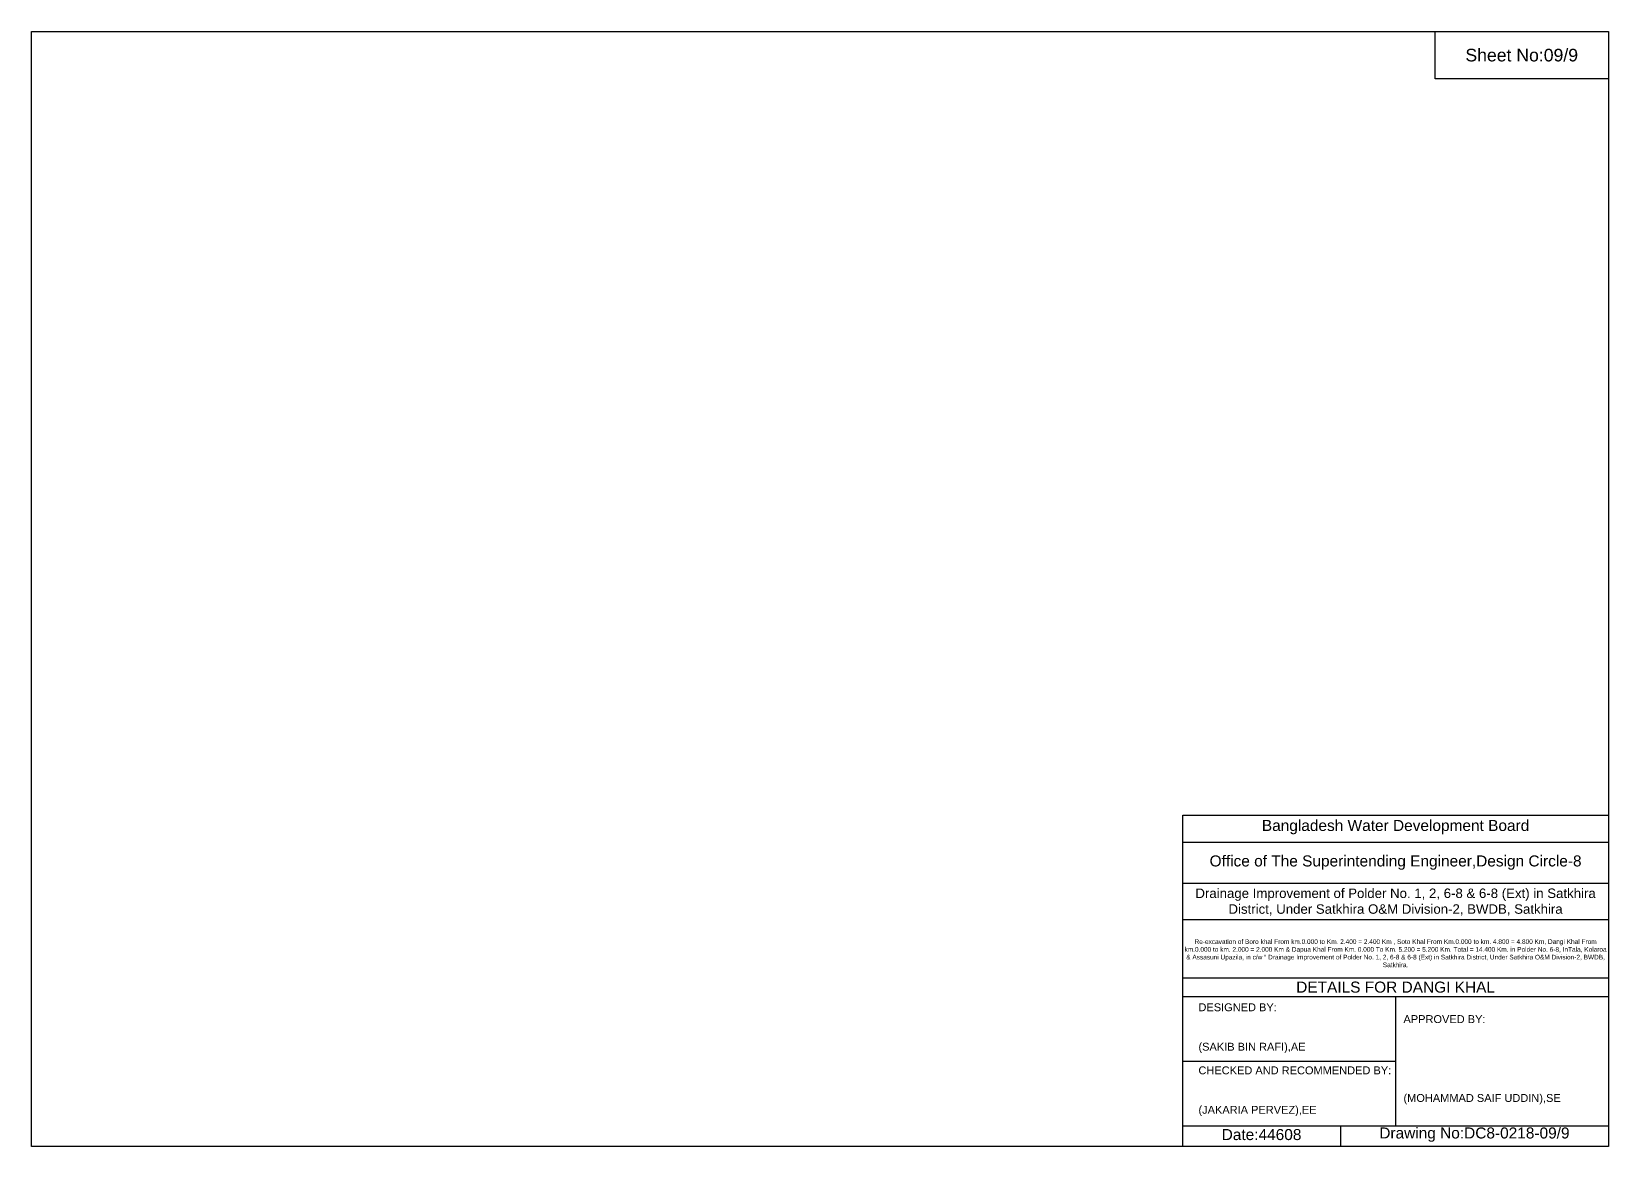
# Model space of a CAD drawing. Header units: inches. Extents: x 91000 to 218000, y -5656 to 30000.
# Drawn here: x 180000 to 188000, y 14344 to 20000 of the extents above; entities that cross this region are included whole.
import ezdxf

# ---------------------------------------------------------------- set-up
doc = ezdxf.new("R2010")
doc.units = ezdxf.units.IN
doc.header["$LTSCALE"] = 7
doc.header["$MEASUREMENT"] = 0
doc.styles.get("Standard").update_dxf_attribs({"font": 'arial.ttf'})

msp = doc.modelspace()

# ---------------------------------------------------------------- linework, layer by layer
for points in [[(180000, 20000), (188000, 20000), (188000, 14344), (180000, 14344)], [(187120, 20000), (188000, 20000), (188000, 19760), (187120, 19760)]]:
    msp.add_lwpolyline(points, close=True)
for points in [[(185840, 14344), (185840, 16024), (188000, 16024)], [(185840, 15888), (188000, 15888)], [(185840, 15680), (188000, 15680)], [(185840, 15496), (188000, 15496)], [(185840, 15200), (188000, 15200)], [(185840, 15104), (188000, 15104)], [(186920, 15104), (186920, 14448)], [(185840, 14776), (186920, 14776)], [(185840, 14448), (188000, 14448)], [(186640, 14448), (186640, 14344)]]:
    msp.add_lwpolyline(points)

# ---------------------------------------------------------------- texts
at = {"attachment_point": 5}
for s, insert, char_height in [('Sheet No:09/9', (187560, 19880), 64), ('Bangladesh Water Development Board', (186920, 15964), 56), ('Office of The Superintending Engineer,Design Circle-8', (186920, 15784), 56)]:
    msp.add_mtext(s, dxfattribs=dict(at, insert=insert, char_height=char_height))
for s, insert, char_height, width, attachment_point in [('Drainage Improvement of Polder No. 1, 2, 6-8 & 6-8 (Ext) in Satkhira District, Under Satkhira O&M Division-2, BWDB, Satkhira', (186920, 15584), 48, 2240, 5), ('Re-excavation of Boro khal From km.0.000 to Km. 2.400 = 2.400 Km , Soto Khal From Km.0.000 to km. 4.800 = 4.800 Km, Dangi Khal From km.0.000 to km. 2.000 = 2.000 Km & Dapua Khal From Km. 0.000 To Km. 5.200 = 5.200 Km. Total = 14.400 Km. in Polder No. 6-8, InTala, Kolaroa & Assasuni Upazila, in c/w “ Drainage Improvement of Polder No. 1, 2, 6-8 & 6-8 (Ext) in Satkhira District, Under Satkhira O&M Division-2, BWDB, Satkhira.', (186920, 15324), 23.565, 2160, 5), ('DETAILS FOR DANGI KHAL', (186920, 15152), 56, 2240, 5), ('DESIGNED BY:^J^J^J(SAKIB BIN RAFI),AE', (185920, 14944), 40, 1120, 4), ('APPROVED BY:^J^J^J^J^J^J(MOHAMMAD SAIF UDDIN),SE', (186960, 14784), 40, 1120, 4), ('CHECKED AND RECOMMENDED BY:^J^J^J(JAKARIA PERVEZ),EE', (185920, 14624), 40, 1120, 4), ('Date:44608', (186240, 14404), 56, 1120, 5), ('Drawing No:DC8-0218-09/9', (187320, 14404), 56, 1760, 5)]:
    msp.add_mtext(s, dxfattribs=dict(insert=insert, char_height=char_height, width=width, attachment_point=attachment_point))

doc.saveas('drawing.dxf')
